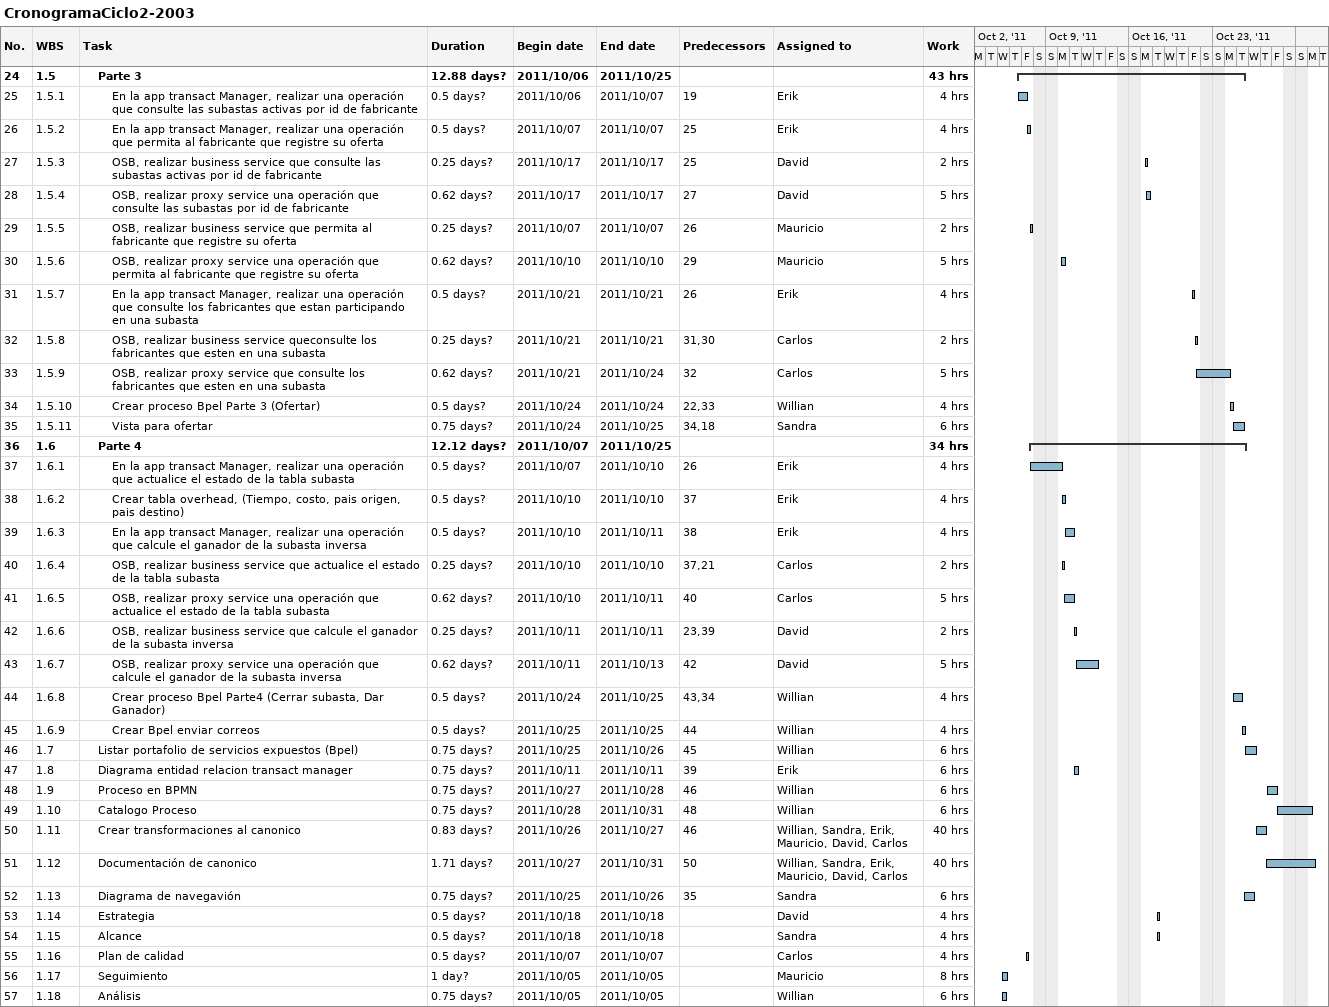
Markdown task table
CronogramaCiclo2-2003

| ID | WBS | Task | Duration | Start | Finish | Predecessors | Resources | Work (h) |
|---|---|---|---|---|---|---|---|---|
| 24 | 1.5 | **Parte 3** | 12.88d? | 2011-10-06 | 2011-10-25 |  |  | 43 |
| 25 | 1.5.1 | En la app transact Manager, realizar una operación que consulte las subastas activas por id de fabricante | 0.5d? | 2011-10-06 | 2011-10-07 | 19 | Erik | 4 |
| 26 | 1.5.2 | En la app transact Manager, realizar una operación que permita al fabricante que registre su oferta | 0.5d? | 2011-10-07 | 2011-10-07 | 25 | Erik | 4 |
| 27 | 1.5.3 | OSB, realizar business service que consulte las subastas activas por id de fabricante | 0.25d? | 2011-10-17 | 2011-10-17 | 25 | David | 2 |
| 28 | 1.5.4 | OSB, realizar proxy service una operación que consulte las subastas por id de fabricante | 0.62d? | 2011-10-17 | 2011-10-17 | 27 | David | 5 |
| 29 | 1.5.5 | OSB, realizar business service que permita al fabricante que registre su oferta | 0.25d? | 2011-10-07 | 2011-10-07 | 26 | Mauricio | 2 |
| 30 | 1.5.6 | OSB, realizar proxy service una operación que permita al fabricante que registre su oferta | 0.62d? | 2011-10-10 | 2011-10-10 | 29 | Mauricio | 5 |
| 31 | 1.5.7 | En la app transact Manager, realizar una operación que consulte los fabricantes que estan participando en una subasta | 0.5d? | 2011-10-21 | 2011-10-21 | 26 | Erik | 4 |
| 32 | 1.5.8 | OSB, realizar business service queconsulte los fabricantes que esten en una subasta | 0.25d? | 2011-10-21 | 2011-10-21 | 31, 30 | Carlos | 2 |
| 33 | 1.5.9 | OSB, realizar proxy service que consulte los fabricantes que esten en una subasta | 0.62d? | 2011-10-21 | 2011-10-24 | 32 | Carlos | 5 |
| 34 | 1.5.10 | Crear proceso Bpel Parte 3 (Ofertar) | 0.5d? | 2011-10-24 | 2011-10-24 | 22, 33 | Willian | 4 |
| 35 | 1.5.11 | Vista para ofertar | 0.75d? | 2011-10-24 | 2011-10-25 | 34, 18 | Sandra | 6 |
| 36 | 1.6 | **Parte 4** | 12.12d? | 2011-10-07 | 2011-10-25 |  |  | 34 |
| 37 | 1.6.1 | En la app transact Manager, realizar una operación que actualice el estado de la tabla subasta | 0.5d? | 2011-10-07 | 2011-10-10 | 26 | Erik | 4 |
| 38 | 1.6.2 | Crear tabla overhead, (Tiempo, costo, pais origen, pais destino) | 0.5d? | 2011-10-10 | 2011-10-10 | 37 | Erik | 4 |
| 39 | 1.6.3 | En la app transact Manager, realizar una operación que calcule el ganador de la subasta inversa | 0.5d? | 2011-10-10 | 2011-10-11 | 38 | Erik | 4 |
| 40 | 1.6.4 | OSB, realizar business service que actualice el estado de la tabla subasta | 0.25d? | 2011-10-10 | 2011-10-10 | 37, 21 | Carlos | 2 |
| 41 | 1.6.5 | OSB, realizar proxy service una operación que actualice el estado de la tabla subasta | 0.62d? | 2011-10-10 | 2011-10-11 | 40 | Carlos | 5 |
| 42 | 1.6.6 | OSB, realizar business service que calcule el ganador de la subasta inversa | 0.25d? | 2011-10-11 | 2011-10-11 | 23, 39 | David | 2 |
| 43 | 1.6.7 | OSB, realizar proxy service una operación que calcule el ganador de la subasta inversa | 0.62d? | 2011-10-11 | 2011-10-13 | 42 | David | 5 |
| 44 | 1.6.8 | Crear proceso Bpel Parte4 (Cerrar subasta, Dar Ganador) | 0.5d? | 2011-10-24 | 2011-10-25 | 43, 34 | Willian | 4 |
| 45 | 1.6.9 | Crear Bpel enviar correos | 0.5d? | 2011-10-25 | 2011-10-25 | 44 | Willian | 4 |
| 46 | 1.7 | Listar portafolio de servicios expuestos (Bpel) | 0.75d? | 2011-10-25 | 2011-10-26 | 45 | Willian | 6 |
| 47 | 1.8 | Diagrama entidad relacion transact manager | 0.75d? | 2011-10-11 | 2011-10-11 | 39 | Erik | 6 |
| 48 | 1.9 | Proceso en BPMN | 0.75d? | 2011-10-27 | 2011-10-28 | 46 | Willian | 6 |
| 49 | 1.10 | Catalogo Proceso | 0.75d? | 2011-10-28 | 2011-10-31 | 48 | Willian | 6 |
| 50 | 1.11 | Crear transformaciones al canonico | 0.83d? | 2011-10-26 | 2011-10-27 | 46 | Willian, Sandra, Erik, Mauricio, David, Carlos | 40 |
| 51 | 1.12 | Documentación de canonico | 1.71d? | 2011-10-27 | 2011-10-31 | 50 | Willian, Sandra, Erik, Mauricio, David, Carlos | 40 |
| 52 | 1.13 | Diagrama de navegavión | 0.75d? | 2011-10-25 | 2011-10-26 | 35 | Sandra | 6 |
| 53 | 1.14 | Estrategia | 0.5d? | 2011-10-18 | 2011-10-18 |  | David | 4 |
| 54 | 1.15 | Alcance | 0.5d? | 2011-10-18 | 2011-10-18 |  | Sandra | 4 |
| 55 | 1.16 | Plan de calidad | 0.5d? | 2011-10-07 | 2011-10-07 |  | Carlos | 4 |
| 56 | 1.17 | Seguimiento | 1d? | 2011-10-05 | 2011-10-05 |  | Mauricio | 8 |
| 57 | 1.18 | Análisis | 0.75d? | 2011-10-05 | 2011-10-05 |  | Willian | 6 |
